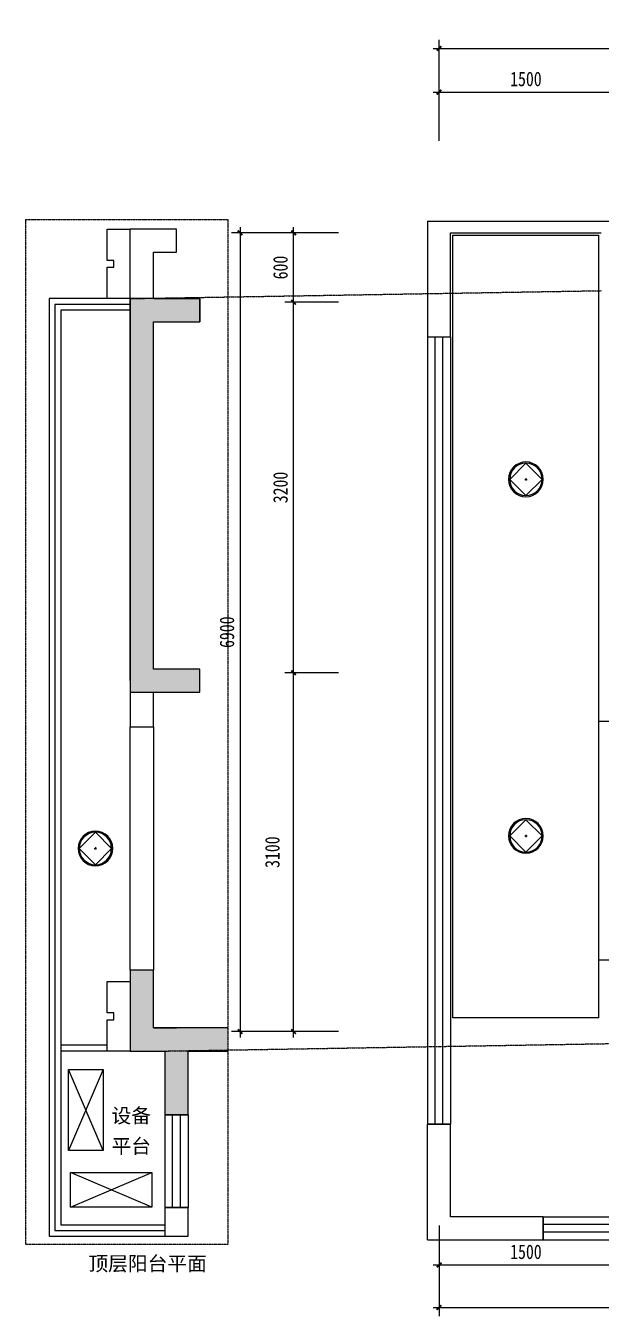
# Model space of a CAD drawing. Extents: x 3479 to 4537415, y 306 to 366510.
# Drawn here: x 4386759 to 4391727, y 252606 to 263752 of the extents above; entities that cross this region are included whole.
import ezdxf

# ---------------------------------------------------------------- set-up
doc = ezdxf.new("R2010")
doc.units = 0
doc.header["$LTSCALE"] = 10
doc.header["$MEASUREMENT"] = 0
doc.header["$PDMODE"] = 35
doc.linetypes.add('DASH', pattern=[0.35, 0.25, -0.1])
doc.layers.get('Defpoints').update_dxf_attribs({"color": 49, "linetype": 'DASH'})
for name, color, linetype in [('A-OTHER', 136, 'Continuous'), ('C-LIGHT', 3, 'Continuous'), ('C-LINE', 134, 'Continuous'), ('COLUMN', 11, 'Continuous'), ('DECORATION_石材', 144, 'Continuous'), ('DETAIL_栏杆', 42, 'Continuous'), ('LINE', 137, 'Continuous'), ('P-TEXT', 15, 'Continuous'), ('P-WALL', 5, 'Continuous'), ('P-WALL FIN', 4, 'Continuous'), ('P-WINDOWS', 134, 'Continuous'), ('PUB_DIM', 3, 'Continuous'), ('PUB_HATCH', 8, 'Continuous'), ('WINDOW', 143, 'Continuous'), ('问题', 2, 'DASH')]:
    doc.layers.add(name, color=color, linetype=linetype)
doc.styles.add('-宋体', font='simkai.ttf', dxfattribs={"width": 0.8})
doc.styles.add('WRYH', font='')
doc.styles.get('WRYH').set_extended_font_data('Microsoft YaHei')
doc.dimstyles.new('DIM-050', dxfattribs={"dimscale": 50, "dimtxt": 2.5, "dimasz": 0.8, "dimexe": 1.5, "dimexo": 2.5, "dimgap": 1, "dimtad": 1, "dimdec": 0, "dimzin": 12, "dimdsep": 46, "dimtxsty": '-宋体', "dimblk": 'ARCHTICK', "dimcen": 0, "dimdle": 1, "dimclrd": 256, "dimclre": 256, "dimclrt": 9, "dimadec": 0, "dimazin": 0, "dimtfac": 1, "dimtdec": 0, "dimtix": 1, "dimtmove": 2, "dimatfit": 3, "dimldrblk": 'DOT', "dimfxl": 1.5, "dimtolj": 1, "dimtzin": 12, "dimarcsym": 0})

# ---------------------------------------------------------------- blocks, each defined once
blk = doc.blocks.new('_ArchTick')
at = {"color": 0, "linetype": 'ByBlock', "const_width": 0.4}
blk.add_lwpolyline([(-0.5, -0.5), (0.5, 0.5)], dxfattribs=at)
blk = doc.blocks.new('*D307')
at = {"layer": 'Defpoints', "color": 0, "transparency": 16777216}
for p in [(4389071, 261964), (4389585, 261964), (4389585, 261364)]:
    blk.add_point(p, dxfattribs=at)
at = {"layer": 'PUB_DIM', "lineweight": -2, "transparency": 16777216}
for p, q in [((4389460, 261964), (4388996, 261964)), ((4389071, 261314), (4389071, 262014)), ((4389460, 261364), (4388996, 261364))]:
    blk.add_line(p, q, dxfattribs=at)
at = {"layer": 'PUB_DIM', "lineweight": -2, "transparency": 16777216, "xscale": 40, "yscale": 40, "zscale": 40}
for p, rotation in [((4389071, 261964), 90), ((4389071, 261364), 270)]:
    blk.add_blockref('_ArchTick', p, dxfattribs=dict(at, rotation=rotation))
at = {"layer": 'PUB_DIM', "color": 9, "transparency": 16777216, "insert": (4388958, 261664), "char_height": 125, "attachment_point": 5, "rotation": 90, "style": '-宋体'}
blk.add_mtext('\\A1;600', dxfattribs=at)
blk = doc.blocks.new('_Dot')
at = {"color": 0, "linetype": 'ByBlock', "lineweight": -2}
blk.add_line((-0.5, 0), (-1, 0), dxfattribs=at)
at = {"color": 0, "linetype": 'ByBlock', "const_width": 0.5}
blk.add_lwpolyline([(-0.25, 0, 1), (0.25, 0, 1)], format="xyb", close=True, dxfattribs=at)
blk = doc.blocks.new('*D308')
at = {"layer": 'Defpoints', "color": 0, "transparency": 16777216}
for p in [(4389071, 261364), (4389585, 261364), (4389585, 258164)]:
    blk.add_point(p, dxfattribs=at)
at = {"layer": 'PUB_DIM', "lineweight": -2, "transparency": 16777216}
for p, q in [((4389071, 258114), (4389071, 261414)), ((4389460, 261364), (4388996, 261364)), ((4389460, 258164), (4388996, 258164))]:
    blk.add_line(p, q, dxfattribs=at)
at = {"layer": 'PUB_DIM', "lineweight": -2, "transparency": 16777216, "xscale": 40, "yscale": 40, "zscale": 40}
for p, rotation in [((4389071, 261364), 90), ((4389071, 258164), 270)]:
    blk.add_blockref('_ArchTick', p, dxfattribs=dict(at, rotation=rotation))
at = {"layer": 'PUB_DIM', "color": 9, "transparency": 16777216, "insert": (4388958, 259764), "char_height": 125, "attachment_point": 5, "rotation": 90, "style": '-宋体'}
blk.add_mtext('\\A1;3200', dxfattribs=at)
blk = doc.blocks.new('*D309')
at = {"layer": 'Defpoints', "color": 0, "transparency": 16777216}
for p in [(4389071, 258164), (4389585, 258164), (4389585, 255064)]:
    blk.add_point(p, dxfattribs=at)
at = {"layer": 'PUB_DIM', "lineweight": -2, "transparency": 16777216}
for p, q in [((4389460, 258164), (4388996, 258164)), ((4389071, 255014), (4389071, 258214)), ((4389460, 255064), (4388996, 255064))]:
    blk.add_line(p, q, dxfattribs=at)
at = {"layer": 'PUB_DIM', "lineweight": -2, "transparency": 16777216, "xscale": 40, "yscale": 40, "zscale": 40}
for p, rotation in [((4389071, 258164), 90), ((4389071, 255064), 270)]:
    blk.add_blockref('_ArchTick', p, dxfattribs=dict(at, rotation=rotation))
at = {"layer": 'PUB_DIM', "color": 9, "transparency": 16777216, "insert": (4388888, 256614), "char_height": 125, "attachment_point": 5, "rotation": 90, "style": '-宋体'}
blk.add_mtext('\\A1;3100', dxfattribs=at)
blk = doc.blocks.new('*D310')
at = {"layer": 'Defpoints', "color": 0, "transparency": 16777216}
for p in [(4391827, 263179), (4390327, 262632), (4391827, 262632)]:
    blk.add_point(p, dxfattribs=at)
at = {"layer": 'PUB_DIM', "lineweight": -2, "transparency": 16777216}
for p, q in [((4390277, 263179), (4391877, 263179)), ((4390327, 262757), (4390327, 263254)), ((4391827, 262757), (4391827, 263254))]:
    blk.add_line(p, q, dxfattribs=at)
at = {"layer": 'PUB_DIM', "lineweight": -2, "transparency": 16777216, "xscale": 40, "yscale": 40, "zscale": 40, "rotation": 180}
blk.add_blockref('_ArchTick', (4390327, 263179), dxfattribs=at)
at = {"layer": 'PUB_DIM', "lineweight": -2, "transparency": 16777216, "xscale": 40, "yscale": 40, "zscale": 40}
blk.add_blockref('_ArchTick', (4391827, 263179), dxfattribs=at)
at = {"layer": 'PUB_DIM', "color": 9, "transparency": 16777216, "insert": (4391077, 263292), "char_height": 125, "attachment_point": 5, "style": '-宋体'}
blk.add_mtext('\\A1;1500', dxfattribs=at)
blk = doc.blocks.new('*D314')
at = {"layer": 'Defpoints', "color": 0, "transparency": 16777216}
for p in [(4390327, 253515), (4391827, 253525), (4391827, 253048)]:
    blk.add_point(p, dxfattribs=at)
at = {"layer": 'PUB_DIM', "lineweight": -2, "transparency": 16777216}
for p, q in [((4390327, 253390), (4390327, 252973)), ((4391827, 253400), (4391827, 252973)), ((4390277, 253048), (4391877, 253048))]:
    blk.add_line(p, q, dxfattribs=at)
at = {"layer": 'PUB_DIM', "lineweight": -2, "transparency": 16777216, "xscale": 40, "yscale": 40, "zscale": 40, "rotation": 180}
blk.add_blockref('_ArchTick', (4390327, 253048), dxfattribs=at)
at = {"layer": 'PUB_DIM', "lineweight": -2, "transparency": 16777216, "xscale": 40, "yscale": 40, "zscale": 40}
blk.add_blockref('_ArchTick', (4391827, 253048), dxfattribs=at)
at = {"layer": 'PUB_DIM', "color": 9, "transparency": 16777216, "insert": (4391077, 253161), "char_height": 125, "attachment_point": 5, "style": '-宋体'}
blk.add_mtext('\\A1;1500', dxfattribs=at)
blk = doc.blocks.new('吸顶灯')
at = {"layer": 'C-LIGHT', "color": 8}
for p, q in [((0, 140), (-140, 0)), ((140, 0), (0, 140)), ((-140, 0), (0, -140)), ((0, 10), (0, -10)), ((10, 0), (-10, 0)), ((0, -140), (140, 0))]:
    blk.add_line(p, q, dxfattribs=at)
at = {"layer": 'C-LIGHT'}
blk.add_circle((0, 0), 150, dxfattribs=at)
at = {"layer": 'C-LIGHT', "color": 8}
blk.add_circle((0, 0), 140, dxfattribs=at)
blk = doc.blocks.new('$WINLIB2D$00000001')
at = {"color": 0}
for points in [[(-0.5, 0.5), (-0.5, -0.5)], [(-0.5, 0.5), (0.5, 0.5)], [(0.5, -0.5), (0.5, 0.5)], [(0.5, 0.167), (-0.5, 0.167)], [(0.5, -0.167), (-0.5, -0.167)], [(-0.5, -0.5), (0.5, -0.5)]]:
    blk.add_lwpolyline(points, dxfattribs=at)
blk = doc.blocks.new('*D325')
at = {"layer": 'Defpoints', "color": 0, "transparency": 16777216}
for p in [(4398727, 263557), (4390327, 262632), (4398727, 262632)]:
    blk.add_point(p, dxfattribs=at)
at = {"layer": 'PUB_DIM', "lineweight": -2, "transparency": 16777216}
for p, q in [((4390327, 262757), (4390327, 263632)), ((4398727, 262757), (4398727, 263632)), ((4390277, 263557), (4398777, 263557))]:
    blk.add_line(p, q, dxfattribs=at)
at = {"layer": 'PUB_DIM', "lineweight": -2, "transparency": 16777216, "xscale": 40, "yscale": 40, "zscale": 40, "rotation": 180}
blk.add_blockref('_ArchTick', (4390327, 263557), dxfattribs=at)
at = {"layer": 'PUB_DIM', "lineweight": -2, "transparency": 16777216, "xscale": 40, "yscale": 40, "zscale": 40}
blk.add_blockref('_ArchTick', (4398727, 263557), dxfattribs=at)
at = {"layer": 'PUB_DIM', "color": 9, "transparency": 16777216, "insert": (4394527, 263670), "char_height": 125, "attachment_point": 5, "style": '-宋体'}
blk.add_mtext('\\A1;8400', dxfattribs=at)
blk = doc.blocks.new('*D326')
at = {"layer": 'Defpoints', "color": 0, "transparency": 16777216}
for p in [(4389585, 261964), (4388609, 255064), (4389585, 255064)]:
    blk.add_point(p, dxfattribs=at)
at = {"layer": 'PUB_DIM', "lineweight": -2, "transparency": 16777216}
for p, q in [((4389460, 261964), (4388534, 261964)), ((4388609, 262014), (4388609, 255014)), ((4389460, 255064), (4388534, 255064))]:
    blk.add_line(p, q, dxfattribs=at)
at = {"layer": 'PUB_DIM', "lineweight": -2, "transparency": 16777216, "xscale": 40, "yscale": 40, "zscale": 40}
for p, rotation in [((4388609, 261964), 90), ((4388609, 255064), 270)]:
    blk.add_blockref('_ArchTick', p, dxfattribs=dict(at, rotation=rotation))
at = {"layer": 'PUB_DIM', "color": 9, "transparency": 16777216, "insert": (4388496, 258514), "char_height": 125, "attachment_point": 5, "rotation": 90, "style": '-宋体'}
blk.add_mtext('\\A1;6900', dxfattribs=at)
blk = doc.blocks.new('*D327')
at = {"layer": 'Defpoints', "color": 0, "transparency": 16777216}
for p in [(4390327, 253515), (4398727, 253532), (4398727, 252681)]:
    blk.add_point(p, dxfattribs=at)
at = {"layer": 'PUB_DIM', "lineweight": -2, "transparency": 16777216}
for p, q in [((4390327, 253390), (4390327, 252606)), ((4398727, 253407), (4398727, 252606)), ((4390277, 252681), (4398777, 252681))]:
    blk.add_line(p, q, dxfattribs=at)
at = {"layer": 'PUB_DIM', "lineweight": -2, "transparency": 16777216, "xscale": 40, "yscale": 40, "zscale": 40, "rotation": 180}
blk.add_blockref('_ArchTick', (4390327, 252681), dxfattribs=at)
at = {"layer": 'PUB_DIM', "lineweight": -2, "transparency": 16777216, "xscale": 40, "yscale": 40, "zscale": 40}
blk.add_blockref('_ArchTick', (4398727, 252681), dxfattribs=at)
at = {"layer": 'PUB_DIM', "color": 9, "transparency": 16777216, "insert": (4394527, 252794), "char_height": 125, "attachment_point": 5, "style": '-宋体'}
blk.add_mtext('\\A1;8400', dxfattribs=at)
blk = doc.blocks.new('A$C7A796BF3')
for p, q in [((200, 0), (200, -300)), ((900, 0), (200, 0)), ((200, 0), (900, -300)), ((900, 0), (200, -300)), ((900, -300), (900, 0)), ((200, -300), (900, -300))]:
    blk.add_line(p, q)

msp = doc.modelspace()

# ---------------------------------------------------------------- hatches: boundary and pattern name
at = {"layer": 'PUB_HATCH'}
for points in [[(4388260, 261195.7), (4388260, 261395.7), (4387660, 261395.7), (4387660, 257995.7), (4388260, 257995.7), (4388260, 258195.7), (4387860, 258195.7), (4387860, 261195.7)], [(4388502.7, 254895.7), (4388502.7, 255095.7), (4387860, 255095.7), (4387860, 255595.7), (4387660, 255595.7), (4387660, 254895.7), (4387960, 254895.7), (4387960, 254345.7), (4388160, 254345.7), (4388160, 254895.7)]]:
    msp.add_hatch(color=256, dxfattribs=at).paths.add_polyline_path(points)

# ---------------------------------------------------------------- linework, layer by layer
at = {"color": 6}
msp.add_line((4390426.7, 254264.1), (4390226.7, 254264.1), dxfattribs=at)
msp.add_line((4390426.7, 254264.1), (4390226.7, 254264.1), dxfattribs=at)
at = {"layer": 'C-LINE'}
for p, q in [((4391706.7, 255684.1), (4391706.7, 257744.1)), ((4387660, 255595.7), (4387660, 257695.7)), ((4387860, 257695.7), (4387860, 255595.7))]:
    msp.add_line(p, q, dxfattribs=at)
at = {"layer": 'COLUMN'}
for p, q in [((4388260, 261395.7), (4387660, 261395.7)), ((4387660, 261395.7), (4387660, 257995.7)), ((4388260, 261195.7), (4388260, 261395.7)), ((4387860, 258195.7), (4387860, 261195.7)), ((4387860, 261195.7), (4388260, 261195.7)), ((4388260, 258195.7), (4387860, 258195.7)), ((4388260, 257995.7), (4388260, 258195.7)), ((4387660, 257995.7), (4388260, 257995.7)), ((4387860, 255595.7), (4387660, 255595.7)), ((4387660, 255595.7), (4387660, 254895.7)), ((4387860, 255095.7), (4387860, 255595.7)), ((4388502.7, 255095.7), (4387860, 255095.7)), ((4387660, 254895.7), (4387960, 254895.7)), ((4387960, 254895.7), (4387960, 254345.7)), ((4388160, 254345.7), (4388160, 254895.7)), ((4388160, 254895.7), (4388502.7, 254895.7)), ((4387960, 254345.7), (4388160, 254345.7))]:
    msp.add_line(p, q, dxfattribs=at)
at = {"layer": 'DECORATION_石材'}
for points in [[(4387660, 261395.7), (4387460, 261395.7), (4387460, 261665.7), (4387520, 261665.7), (4387520, 261725.7), (4387460, 261725.7), (4387460, 261995.7), (4387660, 261995.7)], [(4387660, 254895.7), (4387460, 254895.7), (4387460, 255165.7), (4387520, 255165.7), (4387520, 255225.7), (4387460, 255225.7), (4387460, 255495.7), (4387660, 255495.7)]]:
    msp.add_lwpolyline(points, dxfattribs=at)
at = {"layer": 'DETAIL_栏杆'}
for points in [[(4387660, 261345.7), (4387010, 261345.7), (4387010, 253345.7), (4387960, 253345.7)], [(4387660, 261295.7), (4387060, 261295.7), (4387060, 253395.7), (4387960, 253395.7)]]:
    msp.add_lwpolyline(points, dxfattribs=at)
at = {"layer": 'LINE'}
msp.add_lwpolyline([(4387660, 261395.7), (4386960, 261395.7), (4386960, 253295.7), (4387960, 253295.7)], dxfattribs=at)
at = {"layer": 'P-WALL'}
for p, q in [((4390226.7, 262064.1), (4390226.7, 261064.1)), ((4390226.7, 262064.1), (4392126.7, 262064.1)), ((4387660, 261295.7), (4387660, 261995.7)), ((4388060, 261995.7), (4387660, 261995.7)), ((4388060, 261795.7), (4388060, 261995.7)), ((4390426.7, 261064.1), (4390426.7, 261964.1)), ((4390426.7, 261964.1), (4391726.7, 261964.1)), ((4387860, 261395.7), (4387860, 261795.7)), ((4387860, 261795.7), (4388060, 261795.7)), ((4387860, 261395.7), (4388260, 261395.7)), ((4388260, 261395.7), (4388260, 261195.7)), ((4387660, 258095.7), (4387660, 261295.7)), ((4387860, 258195.7), (4387860, 261195.7)), ((4387860, 261195.7), (4388260, 261195.7)), ((4390226.7, 261064.1), (4390426.7, 261064.1)), ((4387660, 258095.7), (4387660, 257695.7)), ((4387860, 257695.7), (4387860, 257995.7)), ((4387660, 257695.7), (4387860, 257695.7)), ((4387860, 255595.7), (4387660, 255595.7)), ((4387660, 255595.7), (4387660, 254895.7)), ((4387860, 255095.7), (4387860, 255595.7)), ((4387860, 255095.7), (4388060, 255095.7)), ((4387660, 254895.7), (4387960, 254895.7)), ((4387960, 254895.7), (4387960, 254345.7)), ((4388160, 254345.7), (4388160, 254895.7)), ((4387960, 254345.7), (4388160, 254345.7)), ((4390226.7, 253264.1), (4390226.7, 254264.1)), ((4390226.7, 254264.1), (4390426.7, 254264.1)), ((4390426.7, 253464.1), (4390426.7, 254264.1)), ((4388160, 253545.7), (4387960, 253545.7)), ((4387960, 253545.7), (4387960, 253295.7)), ((4388160, 253295.7), (4388160, 253545.7)), ((4391226.7, 253464.1), (4390426.7, 253464.1)), ((4391226.7, 253264.1), (4391226.7, 253464.1)), ((4387960, 253295.7), (4388160, 253295.7)), ((4390226.7, 253264.1), (4391226.7, 253264.1))]:
    msp.add_line(p, q, dxfattribs=at)
at = {"layer": 'P-WALL FIN'}
for p, q in [((4390446.7, 255184.1), (4390446.7, 261944.1)), ((4390446.7, 261944.1), (4391706.7, 261944.1)), ((4391706.7, 257744.1), (4391706.7, 261944.1)), ((4391706.7, 257744.1), (4391946.7, 257744.1)), ((4391706.7, 255184.1), (4391706.7, 255684.1)), ((4391706.7, 255684.1), (4391946.7, 255684.1)), ((4391706.7, 255184.1), (4390446.7, 255184.1))]:
    msp.add_line(p, q, dxfattribs=at)
at = {"layer": 'P-WINDOWS', "ltscale": 2, "extrusion": (0, 0, -1)}
for p, q in [((4390226.7, 261064.1), (4390226.7, 254264.1)), ((4390293.3, 254264.1), (4390293.3, 261064.1)), ((4390360, 254264.1), (4390360, 261064.1)), ((4390426.7, 261064.1), (4390426.7, 254264.1))]:
    msp.add_line(p, q, dxfattribs=at)
at = {"layer": 'P-WINDOWS', "ltscale": 2}
for p, q in [((4387460, 254945.7), (4387060, 254945.7)), ((4387460, 254895.7), (4387060, 254895.7)), ((4390226.7, 254264.1), (4390426.7, 254264.1))]:
    msp.add_line(p, q, dxfattribs=at)
at = {"layer": 'WINDOW', "extrusion": (0, 0, -1)}
msp.add_line((4390226.7, 254264.1), (4390426.7, 254264.1), dxfattribs=at)
msp.add_line((4390226.7, 254264.1), (4390426.7, 254264.1), dxfattribs=at)
at = {"layer": '问题', "color": 8}
for p, q in [((4387660, 261395.7), (4391726.7, 261464.1)), ((4387960, 254895.7), (4392026.7, 254964.1))]:
    msp.add_line(p, q, dxfattribs=at)
at = {"layer": '问题', "color": 1}
msp.add_lwpolyline([(4386759, 262078.7), (4388502.7, 262078.7), (4388502.7, 253225.5), (4386759, 253225.5)], close=True, dxfattribs=at)

# ---------------------------------------------------------------- block references
at = {"layer": 'A-OTHER', "extrusion": (0, 0, -1), "zscale": -1}
for p, rotation in [((-4387426.6, 253836.7), 90.00000000000001), ((-4386946.1, 253547.3), 180)]:
    msp.add_blockref('A$C7A796BF3', p, dxfattribs=dict(at, rotation=rotation))
at = {"layer": 'C-LIGHT', "xscale": -1}
for p in [(4391076.7, 259834.3), (4391076.7, 256754.3), (4387360, 256645.7)]:
    msp.add_blockref('吸顶灯', p, dxfattribs=at)
at = {"layer": 'P-WINDOWS', "ltscale": 2, "xscale": 800, "yscale": 200, "zscale": 800, "rotation": 269.9999999999234}
msp.add_blockref('$WINLIB2D$00000001', (4388060, 253945.7), dxfattribs=at)
at = {"layer": 'P-WINDOWS', "ltscale": 2, "xscale": 800, "yscale": 200, "zscale": 800}
msp.add_blockref('$WINLIB2D$00000001', (4391626.7, 253364.1), dxfattribs=at)

# ---------------------------------------------------------------- texts
at = {"layer": 'P-TEXT', "style": 'WRYH'}
for s, p in [('设备', (4387498.8, 254275.4)), ('平台', (4387498.8, 254012.6)), ('顶层阳台平面', (4387299.3, 252997.5))]:
    msp.add_text(s, height=125, dxfattribs=at).set_placement(p)

# ---------------------------------------------------------------- dimensions: what is measured, and where the dimension line sits
at = {"layer": 'PUB_DIM'}
for base, p1, p2, picture, middle in [((4398726.7, 263556.8), (4390326.7, 262631.5), (4398726.7, 262631.5), '*D325', (4394526.7, 263670)), ((4398726.7, 252680.5), (4390326.7, 253515.2), (4398726.7, 253532.5), '*D327', (4394526.7, 252793.7)), ((4391826.7, 253047.9), (4390326.7, 253515.2), (4391826.7, 253524.6), '*D314', (4391076.7, 253161.1))]:
    dim = msp.add_linear_dim(base=base, p1=p1, p2=p2, dimstyle='DIM-050', dxfattribs=at)
    dim.commit()
    dim.dimension.update_dxf_attribs({"geometry": picture, "text_midpoint": middle})
for p1, p2, distance, picture, middle in [((4390326.7, 262631.5), (4391826.7, 262631.5), 547.4, '*D310', (4391076.7, 263292.1)), ((4389584.9, 261364.1), (4389584.9, 261964.1), 513.5, '*D307', (4388958.2, 261664.1)), ((4389584.9, 258164.1), (4389584.9, 261364.1), 513.5, '*D308', (4388958.2, 259764.1))]:
    dim = msp.add_aligned_dim(p1=p1, p2=p2, distance=distance, dimstyle='DIM-050', dxfattribs=at)
    dim.commit()
    dim.dimension.update_dxf_attribs({"geometry": picture, "text_midpoint": middle})
dim = msp.add_linear_dim(base=(4388609.2, 255064.1), p1=(4389584.9, 261964.1), p2=(4389584.9, 255064.1), angle=90, dimstyle='DIM-050', dxfattribs=at)
dim.commit()
dim.dimension.update_dxf_attribs({"geometry": '*D326', "text_midpoint": (4388496, 258514.1)})
dim = msp.add_linear_dim(base=(4389071.4, 258164.1), p1=(4389584.9, 255064.1), p2=(4389584.9, 258164.1), angle=90, dimstyle='DIM-050', dxfattribs=at)
dim.commit()
dim.dimension.update_dxf_attribs({"geometry": '*D309', "text_midpoint": (4388888.2, 256614.1), "dimtype": 161})

doc.saveas('drawing.dxf')
